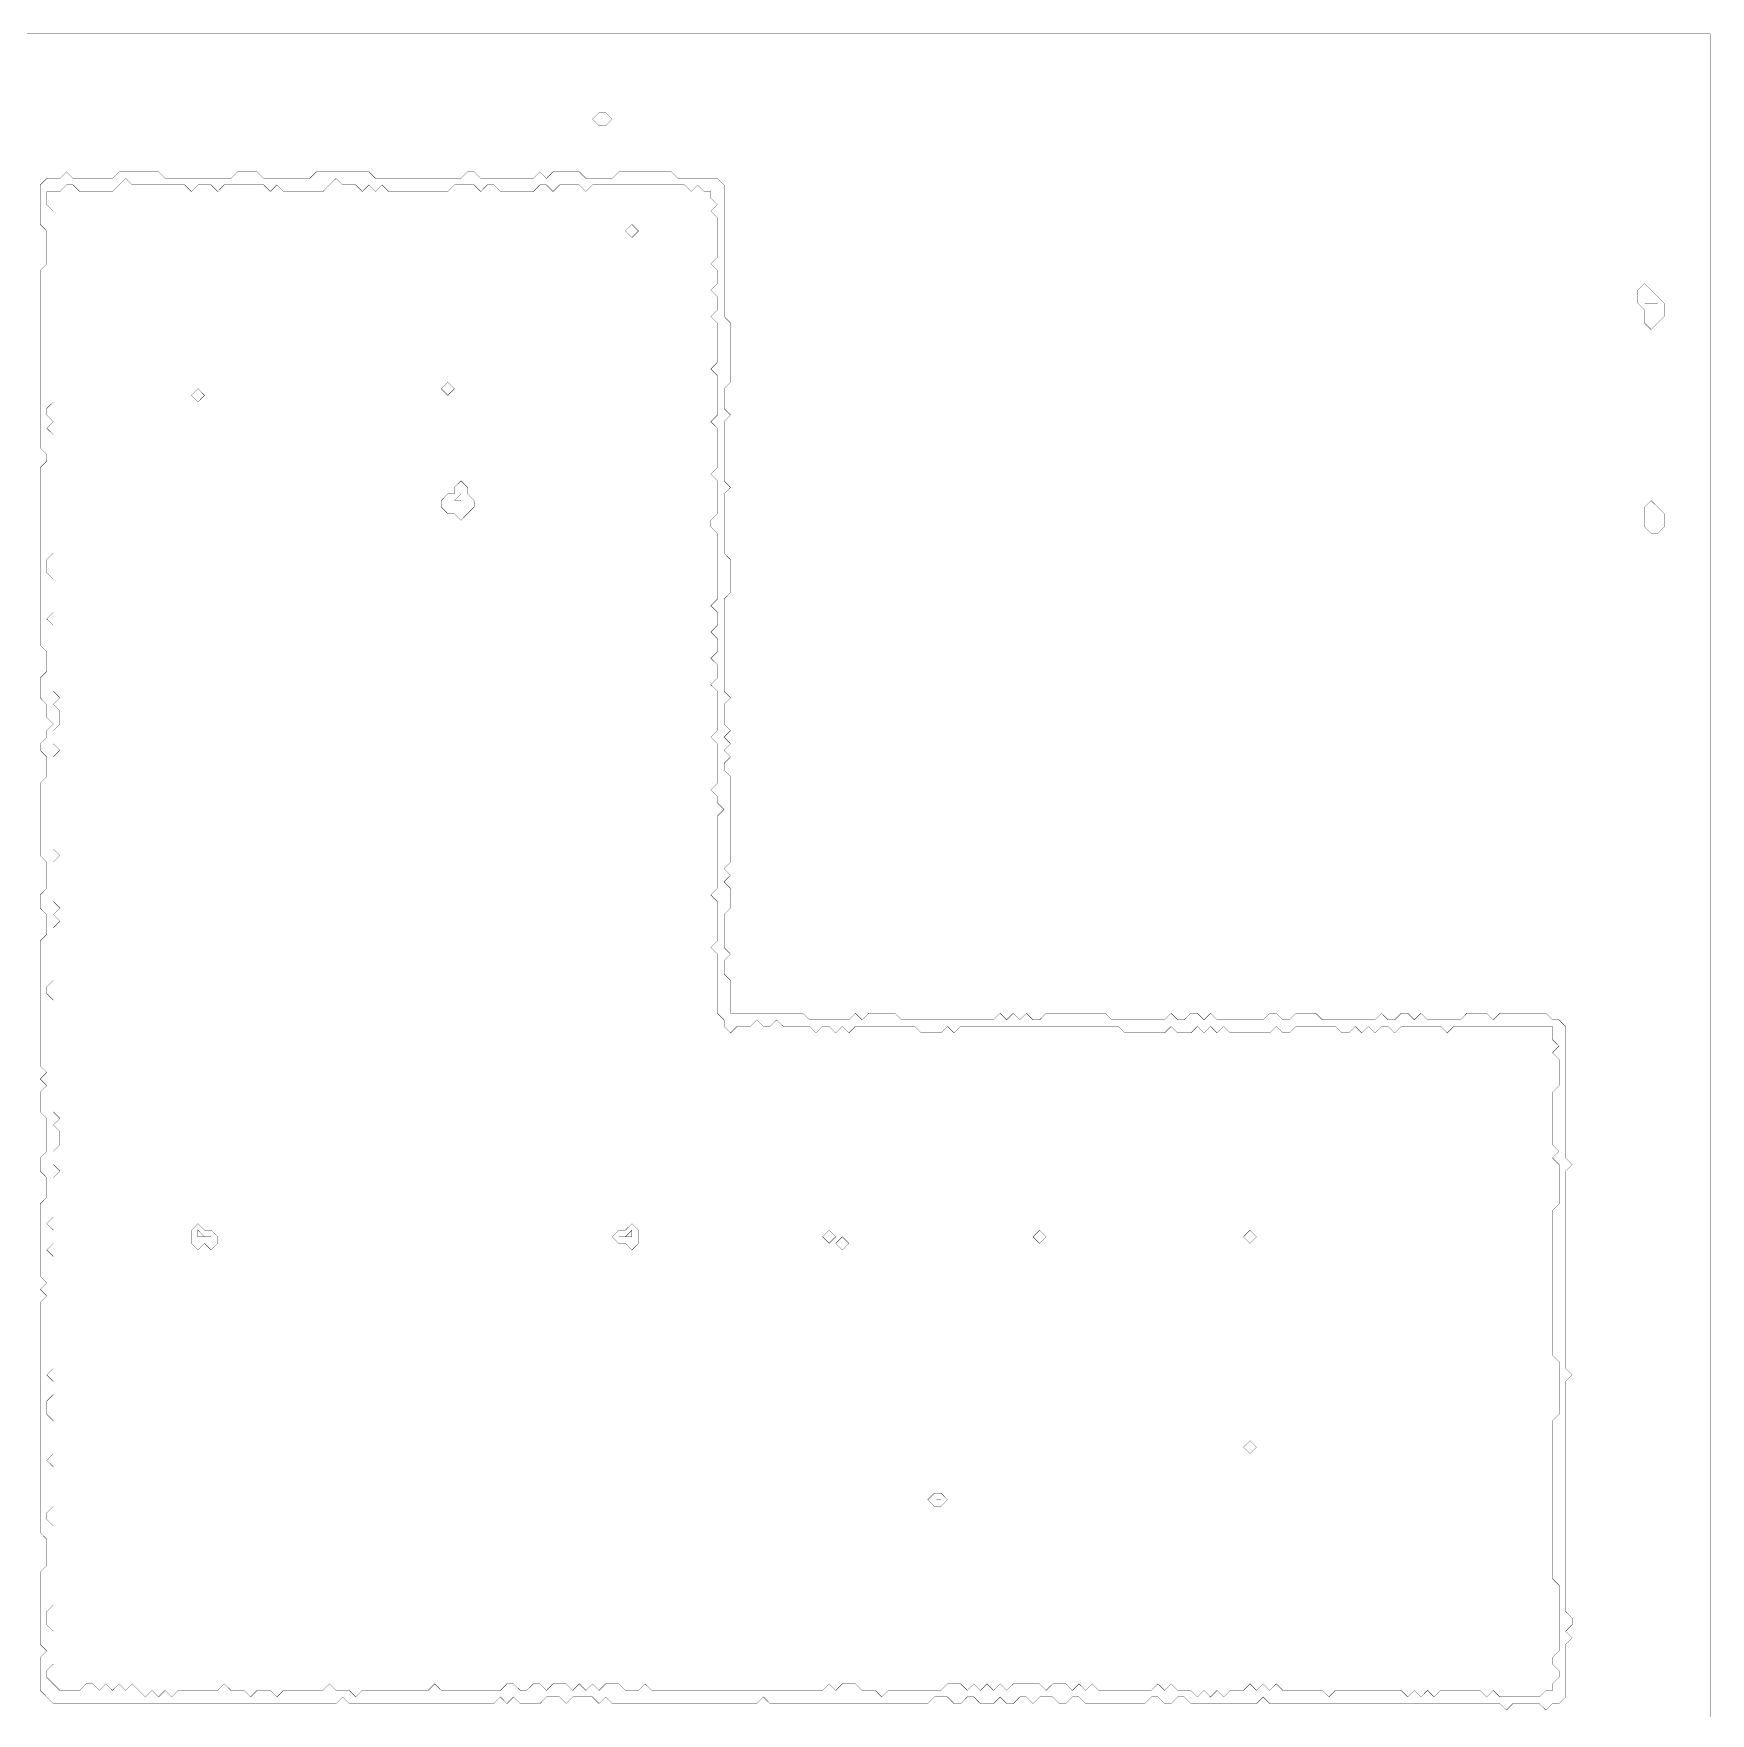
# Model space of a CAD drawing. Header units: metres. Extents: x 0 to 5298, y -5298 to 0.
# Drawn here: x 2654 to 5298, y -2649 to 0 of the extents above; entities that cross this region are included whole.
import ezdxf

# ---------------------------------------------------------------- set-up
doc = ezdxf.new("R2010")
doc.units = ezdxf.units.M
doc.layers.add('conductor', color=1, linetype='Continuous')
doc.layers.add('substrate', color=5, linetype='Continuous')

msp = doc.modelspace()

# ---------------------------------------------------------------- linework, layer by layer
at = {"layer": 'conductor', "const_width": 0.5}
for points in [[(2799.1, -228.1), (2788.8, -238.4), (2778.4, -248.8), (2768, -248.8), (2757.7, -248.8), (2747.3, -248.8), (2736.9, -248.8), (2726.6, -248.8), (2716.2, -238.4), (2705.8, -238.4), (2695.5, -248.8), (2685.1, -248.8), (2674.7, -248.8), (2674.7, -259.2), (2674.7, -269.5), (2685.1, -279.9), (2685.1, -290.3), (2685.1, -300.6), (2685.1, -311), (2685.1, -321.4), (2685.1, -331.8), (2685.1, -342.1), (2685.1, -352.5), (2685.1, -362.9), (2685.1, -373.2), (2685.1, -383.6), (2685.1, -394), (2685.1, -404.3), (2685.1, -414.7), (2685.1, -425.1), (2685.1, -435.4), (2685.1, -445.8), (2685.1, -456.2), (2685.1, -466.5), (2685.1, -476.9), (2685.1, -487.3), (2685.1, -497.6), (2685.1, -508), (2685.1, -518.4), (2685.1, -528.7), (2685.1, -539.1), (2685.1, -549.5), (2685.1, -559.8), (2685.1, -570.2), (2685.1, -580.6), (2674.7, -590.9), (2674.7, -601.3), (2685.1, -611.7), (2674.7, -622), (2685.1, -632.4), (2685.1, -642.8), (2685.1, -653.1), (2685.1, -663.5), (2685.1, -673.9), (2685.1, -684.2), (2685.1, -694.6), (2685.1, -705), (2685.1, -715.3), (2685.1, -725.7), (2685.1, -736.1), (2685.1, -746.4), (2685.1, -756.8), (2685.1, -767.2), (2685.1, -777.5), (2685.1, -787.9), (2685.1, -798.3), (2685.1, -808.6), (2685.1, -819), (2674.7, -829.4), (2674.7, -839.7), (2674.7, -850.1), (2685.1, -860.5), (2685.1, -870.8), (2685.1, -881.2), (2685.1, -891.6), (2685.1, -901.9), (2685.1, -912.3), (2674.7, -922.7), (2685.1, -933), (2685.1, -943.4), (2685.1, -953.8), (2685.1, -964.1), (2685.1, -974.5), (2685.1, -984.9), (2685.1, -995.2), (2685.1, -1005.6), (2685.1, -1016), (2685.1, -1026.4), (2685.1, -1036.7), (2695.5, -1047.1), (2685.1, -1057.5), (2695.5, -1067.8), (2695.5, -1078.2), (2695.5, -1088.6), (2685.1, -1098.9), (2685.1, -1109.3), (2685.1, -1119.7), (2695.5, -1130), (2685.1, -1140.4), (2685.1, -1150.8), (2685.1, -1161.1), (2685.1, -1171.5), (2685.1, -1181.9), (2685.1, -1192.2), (2685.1, -1202.6), (2685.1, -1213), (2685.1, -1223.3), (2685.1, -1233.7), (2685.1, -1244.1), (2685.1, -1254.4), (2685.1, -1264.8), (2685.1, -1275.2), (2685.1, -1285.5), (2695.5, -1295.9), (2685.1, -1306.3), (2685.1, -1316.6), (2685.1, -1327), (2685.1, -1337.4), (2685.1, -1347.7), (2685.1, -1358.1), (2685.1, -1368.5), (2695.5, -1378.8), (2685.1, -1389.2), (2695.5, -1399.6), (2685.1, -1409.9), (2685.1, -1420.3), (2685.1, -1430.7), (2685.1, -1441), (2685.1, -1451.4), (2685.1, -1461.8), (2685.1, -1472.1), (2685.1, -1482.5), (2685.1, -1492.9), (2674.7, -1503.2), (2674.7, -1513.6), (2685.1, -1524), (2685.1, -1534.3), (2685.1, -1544.7), (2685.1, -1555.1), (2685.1, -1565.4), (2685.1, -1575.8), (2685.1, -1586.2), (2685.1, -1596.5), (2685.1, -1606.9), (2685.1, -1617.3), (2685.1, -1627.6), (2685.1, -1638), (2685.1, -1648.4), (2685.1, -1658.8), (2685.1, -1669.1), (2685.1, -1679.5), (2685.1, -1689.9), (2685.1, -1700.2), (2695.5, -1710.6), (2685.1, -1721), (2695.5, -1731.3), (2695.5, -1741.7), (2695.5, -1752.1), (2685.1, -1762.4), (2685.1, -1772.8), (2685.1, -1783.2), (2695.5, -1793.5), (2685.1, -1803.9), (2685.1, -1814.3), (2685.1, -1824.6), (2685.1, -1835), (2685.1, -1845.4), (2685.1, -1855.7), (2685.1, -1866.1), (2674.7, -1876.5), (2685.1, -1886.8), (2685.1, -1897.2), (2685.1, -1907.6), (2674.7, -1917.9), (2685.1, -1928.3), (2685.1, -1938.7), (2685.1, -1949), (2685.1, -1959.4), (2685.1, -1969.8), (2685.1, -1980.1), (2685.1, -1990.5), (2685.1, -2000.9), (2685.1, -2011.2), (2685.1, -2021.6), (2685.1, -2032), (2685.1, -2042.3), (2685.1, -2052.7), (2685.1, -2063.1), (2685.1, -2073.4), (2685.1, -2083.8), (2685.1, -2094.2), (2685.1, -2104.5), (2674.7, -2114.9), (2685.1, -2125.3), (2685.1, -2135.6), (2685.1, -2146), (2674.7, -2156.4), (2674.7, -2166.7), (2674.7, -2177.1), (2685.1, -2187.5), (2685.1, -2197.8), (2685.1, -2208.2), (2685.1, -2218.6), (2685.1, -2228.9), (2685.1, -2239.3), (2674.7, -2249.7), (2685.1, -2260), (2685.1, -2270.4), (2685.1, -2280.8), (2685.1, -2291.1), (2685.1, -2301.5), (2685.1, -2311.9), (2685.1, -2322.2), (2674.7, -2332.6), (2674.7, -2343), (2685.1, -2353.4), (2685.1, -2363.7), (2685.1, -2374.1), (2685.1, -2384.5), (2685.1, -2394.8), (2685.1, -2405.2), (2685.1, -2415.6), (2685.1, -2425.9), (2685.1, -2436.3), (2685.1, -2446.7), (2685.1, -2457), (2685.1, -2467.4), (2685.1, -2477.8), (2674.7, -2488.1), (2674.7, -2498.5), (2674.7, -2508.9), (2685.1, -2519.2), (2685.1, -2529.6), (2685.1, -2540), (2685.1, -2550.3), (2685.1, -2560.7), (2685.1, -2571.1), (2674.7, -2581.4), (2674.7, -2591.8), (2685.1, -2602.2), (2695.5, -2612.5), (2705.8, -2612.5), (2716.2, -2612.5), (2726.6, -2612.5), (2736.9, -2602.2), (2747.3, -2602.2), (2757.7, -2612.5), (2768, -2602.2), (2778.4, -2612.5), (2788.8, -2602.2), (2799.1, -2612.5), (2809.5, -2602.2), (2819.9, -2612.5), (2830.2, -2622.9), (2840.6, -2612.5), (2851, -2622.9), (2861.3, -2612.5), (2871.7, -2622.9), (2882.1, -2612.5), (2892.4, -2612.5), (2902.8, -2612.5), (2913.2, -2612.5), (2923.5, -2612.5), (2933.9, -2612.5), (2944.3, -2612.5), (2954.6, -2602.2), (2965, -2612.5), (2975.4, -2612.5), (2985.8, -2612.5), (2996.1, -2622.9), (3006.5, -2612.5), (3016.9, -2612.5), (3027.2, -2612.5), (3037.6, -2622.9), (3048, -2612.5), (3058.3, -2612.5), (3068.7, -2612.5), (3079.1, -2612.5), (3089.4, -2612.5), (3099.8, -2612.5), (3110.2, -2612.5), (3120.5, -2602.2), (3130.9, -2612.5), (3141.3, -2612.5), (3151.6, -2612.5), (3162, -2622.9), (3172.4, -2612.5), (3182.7, -2612.5), (3193.1, -2612.5), (3203.5, -2612.5), (3213.8, -2612.5), (3224.2, -2612.5), (3234.6, -2612.5), (3244.9, -2612.5), (3255.3, -2612.5), (3265.7, -2612.5), (3276, -2612.5), (3286.4, -2602.2), (3296.8, -2612.5), (3307.1, -2612.5), (3317.5, -2612.5), (3327.9, -2612.5), (3338.2, -2612.5), (3348.6, -2612.5), (3359, -2612.5), (3369.3, -2612.5), (3379.7, -2612.5), (3390.1, -2612.5), (3400.4, -2602.2), (3410.8, -2602.2), (3421.2, -2612.5), (3431.5, -2612.5), (3441.9, -2602.2), (3452.3, -2602.2), (3462.6, -2612.5), (3473, -2602.2), (3483.4, -2602.2), (3493.7, -2602.2), (3504.1, -2612.5), (3514.5, -2602.2), (3524.8, -2612.5), (3535.2, -2602.2), (3545.6, -2612.5), (3555.9, -2602.2), (3566.3, -2602.2), (3576.7, -2602.2), (3587, -2612.5), (3597.4, -2612.5), (3607.8, -2612.5), (3618.1, -2602.2), (3628.5, -2612.5), (3638.9, -2612.5), (3649.2, -2612.5), (3659.6, -2612.5), (3670, -2612.5), (3680.4, -2612.5), (3690.7, -2612.5), (3701.1, -2612.5), (3711.5, -2612.5), (3721.8, -2612.5), (3732.2, -2612.5), (3742.6, -2612.5), (3752.9, -2612.5), (3763.3, -2612.5), (3773.7, -2612.5), (3784, -2612.5), (3794.4, -2612.5), (3804.8, -2612.5), (3815.1, -2612.5), (3825.5, -2612.5), (3835.9, -2612.5), (3846.2, -2612.5), (3856.6, -2612.5), (3867, -2612.5), (3877.3, -2612.5), (3887.7, -2612.5), (3898.1, -2612.5), (3908.4, -2602.2), (3918.8, -2612.5), (3929.2, -2602.2), (3939.5, -2602.2), (3949.9, -2602.2), (3960.3, -2612.5), (3970.6, -2612.5), (3981, -2612.5), (3991.4, -2622.9), (4001.7, -2612.5), (4012.1, -2612.5), (4022.5, -2612.5), (4032.8, -2612.5), (4043.2, -2612.5), (4053.6, -2612.5), (4063.9, -2612.5), (4074.3, -2612.5), (4084.7, -2612.5), (4095, -2602.2), (4105.4, -2602.2), (4115.8, -2602.2), (4126.1, -2612.5), (4136.5, -2602.2), (4146.9, -2612.5), (4157.2, -2602.2), (4167.6, -2612.5), (4178, -2602.2), (4188.3, -2612.5), (4198.7, -2602.2), (4209.1, -2602.2), (4219.4, -2602.2), (4229.8, -2602.2), (4240.2, -2602.2), (4250.5, -2612.5), (4260.9, -2602.2), (4271.3, -2602.2), (4281.6, -2602.2), (4292, -2612.5), (4302.4, -2602.2), (4312.8, -2612.5), (4323.1, -2602.2), (4333.5, -2612.5), (4343.9, -2612.5), (4354.2, -2612.5), (4364.6, -2612.5), (4375, -2612.5), (4385.3, -2612.5), (4395.7, -2612.5), (4406.1, -2612.5), (4416.4, -2612.5), (4426.8, -2602.2), (4437.2, -2612.5), (4447.5, -2602.2), (4457.9, -2612.5), (4468.3, -2612.5), (4478.6, -2612.5), (4489, -2622.9), (4499.4, -2612.5), (4509.7, -2622.9), (4520.1, -2612.5), (4530.5, -2622.9), (4540.8, -2612.5), (4551.2, -2612.5), (4561.6, -2612.5), (4571.9, -2602.2), (4582.3, -2612.5), (4592.7, -2602.2), (4603, -2612.5), (4613.4, -2602.2), (4623.8, -2612.5), (4634.1, -2612.5), (4644.5, -2612.5), (4654.9, -2612.5), (4665.2, -2612.5), (4675.6, -2612.5), (4686, -2612.5), (4696.3, -2622.9), (4706.7, -2612.5), (4717.1, -2612.5), (4727.4, -2612.5), (4737.8, -2612.5), (4748.2, -2612.5), (4758.5, -2612.5), (4768.9, -2612.5), (4779.3, -2612.5), (4789.6, -2612.5), (4800, -2612.5), (4810.4, -2612.5), (4820.7, -2622.9), (4831.1, -2612.5), (4841.5, -2622.9), (4851.8, -2612.5), (4862.2, -2622.9), (4872.6, -2612.5), (4882.9, -2612.5), (4893.3, -2612.5), (4903.7, -2612.5), (4914, -2612.5), (4924.4, -2612.5), (4934.8, -2612.5), (4945.1, -2622.9), (4955.5, -2612.5), (4965.9, -2622.9), (4976.2, -2622.9), (4986.6, -2622.9), (4997, -2622.9), (5007.4, -2622.9), (5017.7, -2622.9), (5028.1, -2622.9), (5038.5, -2612.5), (5048.8, -2612.5), (5048.8, -2602.2), (5059.2, -2591.8), (5059.2, -2581.4), (5048.8, -2571.1), (5048.8, -2560.7), (5059.2, -2550.3), (5059.2, -2540), (5059.2, -2529.6), (5059.2, -2519.2), (5059.2, -2508.9), (5059.2, -2498.5), (5059.2, -2488.1), (5059.2, -2477.8), (5059.2, -2467.4), (5059.2, -2457), (5059.2, -2446.7), (5048.8, -2436.3), (5048.8, -2425.9), (5048.8, -2415.6), (5048.8, -2405.2), (5048.8, -2394.8), (5048.8, -2384.5), (5048.8, -2374.1), (5048.8, -2363.7), (5048.8, -2353.4), (5048.8, -2343), (5048.8, -2332.6), (5048.8, -2322.2), (5048.8, -2311.9), (5048.8, -2301.5), (5048.8, -2291.1), (5048.8, -2280.8), (5048.8, -2270.4), (5048.8, -2260), (5048.8, -2249.7), (5048.8, -2239.3), (5048.8, -2228.9), (5048.8, -2218.6), (5048.8, -2208.2), (5048.8, -2197.8), (5048.8, -2187.5), (5059.2, -2177.1), (5059.2, -2166.7), (5059.2, -2156.4), (5059.2, -2146), (5059.2, -2135.6), (5059.2, -2125.3), (5059.2, -2114.9), (5059.2, -2104.5), (5059.2, -2094.2), (5048.8, -2083.8), (5048.8, -2073.4), (5048.8, -2063.1), (5048.8, -2052.7), (5048.8, -2042.3), (5048.8, -2032), (5048.8, -2021.6), (5048.8, -2011.2), (5048.8, -2000.9), (5048.8, -1990.5), (5048.8, -1980.1), (5048.8, -1969.8), (5048.8, -1959.4), (5048.8, -1949), (5048.8, -1938.7), (5048.8, -1928.3), (5048.8, -1917.9), (5048.8, -1907.6), (5048.8, -1897.2), (5048.8, -1886.8), (5048.8, -1876.5), (5048.8, -1866.1), (5048.8, -1855.7), (5059.2, -1845.4), (5059.2, -1835), (5059.2, -1824.6), (5059.2, -1814.3), (5059.2, -1803.9), (5059.2, -1793.5), (5059.2, -1783.2), (5048.8, -1772.8), (5059.2, -1762.4), (5048.8, -1752.1), (5048.8, -1741.7), (5048.8, -1731.3), (5048.8, -1721), (5048.8, -1710.6), (5048.8, -1700.2), (5048.8, -1689.9), (5048.8, -1679.5), (5048.8, -1669.1), (5059.2, -1658.8), (5059.2, -1648.4), (5059.2, -1638), (5059.2, -1627.6), (5059.2, -1617.3), (5048.8, -1606.9), (5059.2, -1596.5), (5048.8, -1586.2), (5048.8, -1575.8), (5048.8, -1565.4), (5038.5, -1565.4), (5028.1, -1565.4), (5017.7, -1565.4), (5007.4, -1565.4), (4997, -1565.4), (4986.6, -1565.4), (4976.2, -1565.4), (4965.9, -1565.4), (4955.5, -1565.4), (4945.1, -1565.4), (4934.8, -1565.4), (4924.4, -1565.4), (4914, -1565.4), (4903.7, -1565.4), (4893.3, -1565.4), (4882.9, -1575.8), (4872.6, -1565.4), (4862.2, -1565.4), (4851.8, -1565.4), (4841.5, -1565.4), (4831.1, -1565.4), (4820.7, -1565.4), (4810.4, -1565.4), (4800, -1575.8), (4789.6, -1565.4), (4779.3, -1565.4), (4768.9, -1575.8), (4758.5, -1565.4), (4748.2, -1575.8), (4737.8, -1565.4), (4727.4, -1575.8), (4717.1, -1575.8), (4706.7, -1565.4), (4696.3, -1565.4), (4686, -1565.4), (4675.6, -1565.4), (4665.2, -1565.4), (4654.9, -1565.4), (4644.5, -1565.4), (4634.1, -1575.8), (4623.8, -1575.8), (4613.4, -1565.4), (4603, -1575.8), (4592.7, -1575.8), (4582.3, -1575.8), (4571.9, -1575.8), (4561.6, -1575.8), (4551.2, -1575.8), (4540.8, -1575.8), (4530.5, -1565.4), (4520.1, -1575.8), (4509.7, -1565.4), (4499.4, -1575.8), (4489, -1565.4), (4478.6, -1575.8), (4468.3, -1575.8), (4457.9, -1575.8), (4447.5, -1565.4), (4437.2, -1575.8), (4426.8, -1575.8), (4416.4, -1575.8), (4406.1, -1575.8), (4395.7, -1575.8), (4385.3, -1575.8), (4375, -1575.8), (4364.6, -1565.4), (4354.2, -1565.4), (4343.9, -1565.4), (4333.5, -1565.4), (4323.1, -1565.4), (4312.8, -1565.4), (4302.4, -1565.4), (4292, -1565.4), (4281.6, -1565.4), (4271.3, -1565.4), (4260.9, -1565.4), (4250.5, -1565.4), (4240.2, -1565.4), (4229.8, -1565.4), (4219.4, -1565.4), (4209.1, -1565.4), (4198.7, -1565.4), (4188.3, -1565.4), (4178, -1565.4), (4167.6, -1565.4), (4157.2, -1565.4), (4146.9, -1565.4), (4136.5, -1565.4), (4126.1, -1565.4), (4115.8, -1565.4), (4105.4, -1575.8), (4095, -1565.4), (4084.7, -1575.8), (4074.3, -1575.8), (4063.9, -1575.8), (4053.6, -1575.8), (4043.2, -1565.4), (4032.8, -1565.4), (4022.5, -1565.4), (4012.1, -1565.4), (4001.7, -1565.4), (3991.4, -1565.4), (3981, -1565.4), (3970.6, -1565.4), (3960.3, -1565.4), (3949.9, -1565.4), (3939.5, -1575.8), (3929.2, -1565.4), (3918.8, -1575.8), (3908.4, -1565.4), (3898.1, -1565.4), (3887.7, -1575.8), (3877.3, -1565.4), (3867, -1565.4), (3856.6, -1565.4), (3846.2, -1565.4), (3835.9, -1565.4), (3825.5, -1555.1), (3815.1, -1565.4), (3804.8, -1565.4), (3794.4, -1555.1), (3784, -1565.4), (3773.7, -1565.4), (3763.3, -1565.4), (3752.9, -1575.8), (3742.6, -1565.4), (3742.6, -1555.1), (3732.2, -1544.7), (3732.2, -1534.3), (3732.2, -1524), (3732.2, -1513.6), (3732.2, -1503.2), (3732.2, -1492.9), (3732.2, -1482.5), (3732.2, -1472.1), (3732.2, -1461.8), (3732.2, -1451.4), (3721.8, -1441), (3732.2, -1430.7), (3732.2, -1420.3), (3732.2, -1409.9), (3732.2, -1399.6), (3732.2, -1389.2), (3732.2, -1378.8), (3732.2, -1368.5), (3721.8, -1358.1), (3732.2, -1347.7), (3732.2, -1337.4), (3732.2, -1327), (3732.2, -1316.6), (3732.2, -1306.3), (3732.2, -1295.9), (3732.2, -1285.5), (3732.2, -1275.2), (3732.2, -1264.8), (3732.2, -1254.4), (3732.2, -1244.1), (3732.2, -1233.7), (3742.6, -1223.3), (3732.2, -1213), (3732.2, -1202.6), (3721.8, -1192.2), (3732.2, -1181.9), (3732.2, -1171.5), (3732.2, -1161.1), (3732.2, -1150.8), (3732.2, -1140.4), (3732.2, -1130), (3732.2, -1119.7), (3721.8, -1109.3), (3732.2, -1098.9), (3732.2, -1088.6), (3732.2, -1078.2), (3732.2, -1067.8), (3732.2, -1057.5), (3732.2, -1047.1), (3732.2, -1036.7), (3721.8, -1026.4), (3732.2, -1016), (3732.2, -1005.6), (3732.2, -995.2), (3721.8, -984.9), (3732.2, -974.5), (3732.2, -964.1), (3732.2, -953.8), (3721.8, -943.4), (3732.2, -933), (3732.2, -922.7), (3732.2, -912.3), (3721.8, -901.9), (3732.2, -891.6), (3732.2, -881.2), (3732.2, -870.8), (3732.2, -860.5), (3732.2, -850.1), (3732.2, -839.7), (3732.2, -829.4), (3732.2, -819), (3732.2, -808.6), (3732.2, -798.3), (3732.2, -787.9), (3721.8, -777.5), (3721.8, -767.2), (3732.2, -756.8), (3732.2, -746.4), (3732.2, -736.1), (3732.2, -725.7), (3732.2, -715.3), (3732.2, -705), (3721.8, -694.6), (3732.2, -684.2), (3732.2, -673.9), (3732.2, -663.5), (3732.2, -653.1), (3732.2, -642.8), (3732.2, -632.4), (3732.2, -622), (3721.8, -611.7), (3732.2, -601.3), (3732.2, -590.9), (3732.2, -580.6), (3732.2, -570.2), (3732.2, -559.8), (3732.2, -549.5), (3732.2, -539.1), (3721.8, -528.7), (3732.2, -518.4), (3732.2, -508), (3732.2, -497.6), (3732.2, -487.3), (3732.2, -476.9), (3732.2, -466.5), (3732.2, -456.2), (3721.8, -445.8), (3732.2, -435.4), (3732.2, -425.1), (3732.2, -414.7), (3721.8, -404.3), (3732.2, -394), (3732.2, -383.6), (3732.2, -373.2), (3721.8, -362.9), (3732.2, -352.5), (3732.2, -342.1), (3732.2, -331.8), (3732.2, -321.4), (3732.2, -311), (3732.2, -300.6), (3732.2, -290.3), (3721.8, -279.9), (3732.2, -269.5), (3721.8, -259.2), (3721.8, -248.8), (3711.5, -248.8), (3701.1, -238.4), (3690.7, -248.8), (3680.4, -238.4), (3670, -238.4), (3659.6, -238.4), (3649.2, -238.4), (3638.9, -238.4), (3628.5, -238.4), (3618.1, -238.4), (3607.8, -238.4), (3597.4, -238.4), (3587, -238.4), (3576.7, -238.4), (3566.3, -238.4), (3555.9, -238.4), (3545.6, -238.4), (3535.2, -238.4), (3524.8, -248.8), (3514.5, -238.4), (3504.1, -238.4), (3493.7, -238.4), (3483.4, -238.4), (3473, -248.8), (3462.6, -238.4), (3452.3, -238.4), (3441.9, -248.8), (3431.5, -248.8), (3421.2, -248.8), (3410.8, -248.8), (3400.4, -248.8), (3390.1, -248.8), (3379.7, -238.4), (3369.3, -238.4), (3359, -248.8), (3348.6, -238.4), (3338.2, -238.4), (3327.9, -238.4), (3317.5, -238.4), (3307.1, -248.8), (3296.8, -248.8), (3286.4, -248.8), (3276, -248.8), (3265.7, -248.8), (3255.3, -248.8), (3244.9, -248.8), (3234.6, -248.8), (3224.2, -248.8), (3213.8, -248.8), (3203.5, -238.4), (3193.1, -248.8), (3182.7, -238.4), (3172.4, -248.8), (3162, -238.4), (3151.6, -238.4), (3141.3, -238.4), (3130.9, -228.1), (3120.5, -238.4), (3110.2, -248.8), (3099.8, -248.8), (3089.4, -248.8), (3079.1, -248.8), (3068.7, -248.8), (3058.3, -248.8), (3048, -248.8), (3037.6, -238.4), (3027.2, -248.8), (3016.9, -238.4), (3006.5, -238.4), (2996.1, -238.4), (2985.8, -238.4), (2975.4, -238.4), (2965, -238.4), (2954.6, -238.4), (2944.3, -248.8), (2933.9, -238.4), (2923.5, -238.4), (2913.2, -238.4), (2902.8, -248.8), (2892.4, -238.4), (2882.1, -238.4), (2871.7, -238.4), (2861.3, -238.4), (2851, -238.4), (2840.6, -238.4), (2830.2, -238.4), (2819.9, -238.4), (2809.5, -238.4)], [(3587, -311), (3597.4, -300.6), (3607.8, -311), (3597.4, -321.4)], [(5194, -425.1), (5204.3, -425.1), (5214.7, -425.1), (5204.3, -425.1)], [(5204.3, -445.8)], [(3296.8, -559.8), (3307.1, -549.5), (3317.5, -559.8), (3307.1, -570.2)], [(2902.8, -570.2), (2913.2, -559.8), (2923.5, -570.2), (2913.2, -580.6)], [(3317.5, -715.3), (3327.9, -705), (3338.2, -715.3), (3338.2, -725.7), (3348.6, -736.1), (3348.6, -746.4), (3338.2, -756.8), (3327.9, -767.2), (3317.5, -756.8), (3307.1, -756.8), (3296.8, -746.4), (3296.8, -736.1), (3307.1, -725.7), (3317.5, -725.7)], [(2902.8, -1886.8), (2913.2, -1876.5), (2923.5, -1886.8), (2933.9, -1886.8), (2944.3, -1897.2), (2944.3, -1907.6), (2933.9, -1917.9), (2923.5, -1907.6), (2913.2, -1917.9), (2902.8, -1907.6), (2902.8, -1897.2)], [(3587, -1886.8), (3597.4, -1876.5), (3607.8, -1886.8), (3607.8, -1897.2), (3607.8, -1907.6), (3597.4, -1917.9), (3587, -1907.6), (3576.7, -1907.6), (3566.3, -1897.2), (3576.7, -1886.8)], [(3898.1, -1897.2), (3908.4, -1886.8), (3918.8, -1897.2), (3908.4, -1907.6)], [(3918.8, -1907.6), (3929.2, -1897.2), (3939.5, -1907.6), (3929.2, -1917.9)], [(4229.8, -1897.2), (4240.2, -1886.8), (4250.5, -1897.2), (4240.2, -1907.6)], [(4561.6, -1897.2), (4571.9, -1886.8), (4582.3, -1897.2), (4571.9, -1907.6)], [(4561.6, -2228.9), (4571.9, -2218.6), (4582.3, -2228.9), (4571.9, -2239.3)], [(4063.9, -2311.9), (4074.3, -2301.5), (4084.7, -2301.5), (4095, -2311.9), (4084.7, -2322.2), (4074.3, -2322.2)]]:
    msp.add_lwpolyline(points, close=True, dxfattribs=at)
at = {"layer": 'substrate', "const_width": 0.5}
msp.add_lwpolyline([(5297.6, -2654), (5297.6, -2643.6), (5297.6, -2633.3), (5297.6, -2622.9), (5297.6, -2612.5), (5297.6, -2602.2), (5297.6, -2591.8), (5297.6, -2581.4), (5297.6, -2571.1), (5297.6, -2560.7), (5297.6, -2550.3), (5297.6, -2540), (5297.6, -2529.6), (5297.6, -2519.2), (5297.6, -2508.9), (5297.6, -2498.5), (5297.6, -2488.1), (5297.6, -2477.8), (5297.6, -2467.4), (5297.6, -2457), (5297.6, -2446.7), (5297.6, -2436.3), (5297.6, -2425.9), (5297.6, -2415.6), (5297.6, -2405.2), (5297.6, -2394.8), (5297.6, -2384.5), (5297.6, -2374.1), (5297.6, -2363.7), (5297.6, -2353.4), (5297.6, -2343), (5297.6, -2332.6), (5297.6, -2322.2), (5297.6, -2311.9), (5297.6, -2301.5), (5297.6, -2291.1), (5297.6, -2280.8), (5297.6, -2270.4), (5297.6, -2260), (5297.6, -2249.7), (5297.6, -2239.3), (5297.6, -2228.9), (5297.6, -2218.6), (5297.6, -2208.2), (5297.6, -2197.8), (5297.6, -2187.5), (5297.6, -2177.1), (5297.6, -2166.7), (5297.6, -2156.4), (5297.6, -2146), (5297.6, -2135.6), (5297.6, -2125.3), (5297.6, -2114.9), (5297.6, -2104.5), (5297.6, -2094.2), (5297.6, -2083.8), (5297.6, -2073.4), (5297.6, -2063.1), (5297.6, -2052.7), (5297.6, -2042.3), (5297.6, -2032), (5297.6, -2021.6), (5297.6, -2011.2), (5297.6, -2000.9), (5297.6, -1990.5), (5297.6, -1980.1), (5297.6, -1969.8), (5297.6, -1959.4), (5297.6, -1949), (5297.6, -1938.7), (5297.6, -1928.3), (5297.6, -1917.9), (5297.6, -1907.6), (5297.6, -1897.2), (5297.6, -1886.8), (5297.6, -1876.5), (5297.6, -1866.1), (5297.6, -1855.7), (5297.6, -1845.4), (5297.6, -1835), (5297.6, -1824.6), (5297.6, -1814.3), (5297.6, -1803.9), (5297.6, -1793.5), (5297.6, -1783.2), (5297.6, -1772.8), (5297.6, -1762.4), (5297.6, -1752.1), (5297.6, -1741.7), (5297.6, -1731.3), (5297.6, -1721), (5297.6, -1710.6), (5297.6, -1700.2), (5297.6, -1689.9), (5297.6, -1679.5), (5297.6, -1669.1), (5297.6, -1658.8), (5297.6, -1648.4), (5297.6, -1638), (5297.6, -1627.6), (5297.6, -1617.3), (5297.6, -1606.9), (5297.6, -1596.5), (5297.6, -1586.2), (5297.6, -1575.8), (5297.6, -1565.4), (5297.6, -1555.1), (5297.6, -1544.7), (5297.6, -1534.3), (5297.6, -1524), (5297.6, -1513.6), (5297.6, -1503.2), (5297.6, -1492.9), (5297.6, -1482.5), (5297.6, -1472.1), (5297.6, -1461.8), (5297.6, -1451.4), (5297.6, -1441), (5297.6, -1430.7), (5297.6, -1420.3), (5297.6, -1409.9), (5297.6, -1399.6), (5297.6, -1389.2), (5297.6, -1378.8), (5297.6, -1368.5), (5297.6, -1358.1), (5297.6, -1347.7), (5297.6, -1337.4), (5297.6, -1327), (5297.6, -1316.6), (5297.6, -1306.3), (5297.6, -1295.9), (5297.6, -1285.5), (5297.6, -1275.2), (5297.6, -1264.8), (5297.6, -1254.4), (5297.6, -1244.1), (5297.6, -1233.7), (5297.6, -1223.3), (5297.6, -1213), (5297.6, -1202.6), (5297.6, -1192.2), (5297.6, -1181.9), (5297.6, -1171.5), (5297.6, -1161.1), (5297.6, -1150.8), (5297.6, -1140.4), (5297.6, -1130), (5297.6, -1119.7), (5297.6, -1109.3), (5297.6, -1098.9), (5297.6, -1088.6), (5297.6, -1078.2), (5297.6, -1067.8), (5297.6, -1057.5), (5297.6, -1047.1), (5297.6, -1036.7), (5297.6, -1026.4), (5297.6, -1016), (5297.6, -1005.6), (5297.6, -995.2), (5297.6, -984.9), (5297.6, -974.5), (5297.6, -964.1), (5297.6, -953.8), (5297.6, -943.4), (5297.6, -933), (5297.6, -922.7), (5297.6, -912.3), (5297.6, -901.9), (5297.6, -891.6), (5297.6, -881.2), (5297.6, -870.8), (5297.6, -860.5), (5297.6, -850.1), (5297.6, -839.7), (5297.6, -829.4), (5297.6, -819), (5297.6, -808.6), (5297.6, -798.3), (5297.6, -787.9), (5297.6, -777.5), (5297.6, -767.2), (5297.6, -756.8), (5297.6, -746.4), (5297.6, -736.1), (5297.6, -725.7), (5297.6, -715.3), (5297.6, -705), (5297.6, -694.6), (5297.6, -684.2), (5297.6, -673.9), (5297.6, -663.5), (5297.6, -653.1), (5297.6, -642.8), (5297.6, -632.4), (5297.6, -622), (5297.6, -611.7), (5297.6, -601.3), (5297.6, -590.9), (5297.6, -580.6), (5297.6, -570.2), (5297.6, -559.8), (5297.6, -549.5), (5297.6, -539.1), (5297.6, -528.7), (5297.6, -518.4), (5297.6, -508), (5297.6, -497.6), (5297.6, -487.3), (5297.6, -476.9), (5297.6, -466.5), (5297.6, -456.2), (5297.6, -445.8), (5297.6, -435.4), (5297.6, -425.1), (5297.6, -414.7), (5297.6, -404.3), (5297.6, -394), (5297.6, -383.6), (5297.6, -373.2), (5297.6, -362.9), (5297.6, -352.5), (5297.6, -342.1), (5297.6, -331.8), (5297.6, -321.4), (5297.6, -311), (5297.6, -300.6), (5297.6, -290.3), (5297.6, -279.9), (5297.6, -269.5), (5297.6, -259.2), (5297.6, -248.8), (5297.6, -238.4), (5297.6, -228.1), (5297.6, -217.7), (5297.6, -207.3), (5297.6, -197), (5297.6, -186.6), (5297.6, -176.2), (5297.6, -165.9), (5297.6, -155.5), (5297.6, -145.1), (5297.6, -134.8), (5297.6, -124.4), (5297.6, -114), (5297.6, -103.7), (5297.6, -93.3), (5297.6, -82.9), (5297.6, -72.6), (5297.6, -62.2), (5297.6, -51.8), (5297.6, -41.5), (5297.6, -31.1), (5297.6, -20.7), (5297.6, -10.4), (5297.6, 0), (5287.3, 0), (5276.9, 0), (5266.5, 0), (5256.2, 0), (5245.8, 0), (5235.4, 0), (5225.1, 0), (5214.7, 0), (5204.3, 0), (5194, 0), (5183.6, 0), (5173.2, 0), (5162.9, 0), (5152.5, 0), (5142.1, 0), (5131.8, 0), (5121.4, 0), (5111, 0), (5100.7, 0), (5090.3, 0), (5079.9, 0), (5069.6, 0), (5059.2, 0), (5048.8, 0), (5038.5, 0), (5028.1, 0), (5017.7, 0), (5007.4, 0), (4997, 0), (4986.6, 0), (4976.2, 0), (4965.9, 0), (4955.5, 0), (4945.1, 0), (4934.8, 0), (4924.4, 0), (4914, 0), (4903.7, 0), (4893.3, 0), (4882.9, 0), (4872.6, 0), (4862.2, 0), (4851.8, 0), (4841.5, 0), (4831.1, 0), (4820.7, 0), (4810.4, 0), (4800, 0), (4789.6, 0), (4779.3, 0), (4768.9, 0), (4758.5, 0), (4748.2, 0), (4737.8, 0), (4727.4, 0), (4717.1, 0), (4706.7, 0), (4696.3, 0), (4686, 0), (4675.6, 0), (4665.2, 0), (4654.9, 0), (4644.5, 0), (4634.1, 0), (4623.8, 0), (4613.4, 0), (4603, 0), (4592.7, 0), (4582.3, 0), (4571.9, 0), (4561.6, 0), (4551.2, 0), (4540.8, 0), (4530.5, 0), (4520.1, 0), (4509.7, 0), (4499.4, 0), (4489, 0), (4478.6, 0), (4468.3, 0), (4457.9, 0), (4447.5, 0), (4437.2, 0), (4426.8, 0), (4416.4, 0), (4406.1, 0), (4395.7, 0), (4385.3, 0), (4375, 0), (4364.6, 0), (4354.2, 0), (4343.9, 0), (4333.5, 0), (4323.1, 0), (4312.8, 0), (4302.4, 0), (4292, 0), (4281.6, 0), (4271.3, 0), (4260.9, 0), (4250.5, 0), (4240.2, 0), (4229.8, 0), (4219.4, 0), (4209.1, 0), (4198.7, 0), (4188.3, 0), (4178, 0), (4167.6, 0), (4157.2, 0), (4146.9, 0), (4136.5, 0), (4126.1, 0), (4115.8, 0), (4105.4, 0), (4095, 0), (4084.7, 0), (4074.3, 0), (4063.9, 0), (4053.6, 0), (4043.2, 0), (4032.8, 0), (4022.5, 0), (4012.1, 0), (4001.7, 0), (3991.4, 0), (3981, 0), (3970.6, 0), (3960.3, 0), (3949.9, 0), (3939.5, 0), (3929.2, 0), (3918.8, 0), (3908.4, 0), (3898.1, 0), (3887.7, 0), (3877.3, 0), (3867, 0), (3856.6, 0), (3846.2, 0), (3835.9, 0), (3825.5, 0), (3815.1, 0), (3804.8, 0), (3794.4, 0), (3784, 0), (3773.7, 0), (3763.3, 0), (3752.9, 0), (3742.6, 0), (3732.2, 0), (3721.8, 0), (3711.5, 0), (3701.1, 0), (3690.7, 0), (3680.4, 0), (3670, 0), (3659.6, 0), (3649.2, 0), (3638.9, 0), (3628.5, 0), (3618.1, 0), (3607.8, 0), (3597.4, 0), (3587, 0), (3576.7, 0), (3566.3, 0), (3555.9, 0), (3545.6, 0), (3535.2, 0), (3524.8, 0), (3514.5, 0), (3504.1, 0), (3493.7, 0), (3483.4, 0), (3473, 0), (3462.6, 0), (3452.3, 0), (3441.9, 0), (3431.5, 0), (3421.2, 0), (3410.8, 0), (3400.4, 0), (3390.1, 0), (3379.7, 0), (3369.3, 0), (3359, 0), (3348.6, 0), (3338.2, 0), (3327.9, 0), (3317.5, 0), (3307.1, 0), (3296.8, 0), (3286.4, 0), (3276, 0), (3265.7, 0), (3255.3, 0), (3244.9, 0), (3234.6, 0), (3224.2, 0), (3213.8, 0), (3203.5, 0), (3193.1, 0), (3182.7, 0), (3172.4, 0), (3162, 0), (3151.6, 0), (3141.3, 0), (3130.9, 0), (3120.5, 0), (3110.2, 0), (3099.8, 0), (3089.4, 0), (3079.1, 0), (3068.7, 0), (3058.3, 0), (3048, 0), (3037.6, 0), (3027.2, 0), (3016.9, 0), (3006.5, 0), (2996.1, 0), (2985.8, 0), (2975.4, 0), (2965, 0), (2954.6, 0), (2944.3, 0), (2933.9, 0), (2923.5, 0), (2913.2, 0), (2902.8, 0), (2892.4, 0), (2882.1, 0), (2871.7, 0), (2861.3, 0), (2851, 0), (2840.6, 0), (2830.2, 0), (2819.9, 0), (2809.5, 0), (2799.1, 0), (2788.8, 0), (2778.4, 0), (2768, 0), (2757.7, 0), (2747.3, 0), (2736.9, 0), (2726.6, 0), (2716.2, 0), (2705.8, 0), (2695.5, 0), (2685.1, 0), (2674.7, 0), (2664.4, 0), (2654, 0), (2643.6, 0)], dxfattribs=at)
for points in [[(3535.2, -134.8), (3545.6, -124.4), (3555.9, -124.4), (3566.3, -134.8), (3555.9, -145.1), (3545.6, -145.1)], [(2695.5, -228.1), (2705.8, -217.7), (2716.2, -228.1), (2726.6, -228.1), (2736.9, -228.1), (2747.3, -228.1), (2757.7, -228.1), (2768, -228.1), (2778.4, -228.1), (2788.8, -217.7), (2799.1, -217.7), (2809.5, -217.7), (2819.9, -217.7), (2830.2, -217.7), (2840.6, -217.7), (2851, -217.7), (2861.3, -228.1), (2871.7, -228.1), (2882.1, -228.1), (2892.4, -228.1), (2902.8, -228.1), (2913.2, -228.1), (2923.5, -228.1), (2933.9, -228.1), (2944.3, -228.1), (2954.6, -228.1), (2965, -228.1), (2975.4, -217.7), (2985.8, -217.7), (2996.1, -217.7), (3006.5, -217.7), (3016.9, -228.1), (3027.2, -228.1), (3037.6, -228.1), (3048, -228.1), (3058.3, -228.1), (3068.7, -228.1), (3079.1, -228.1), (3089.4, -228.1), (3099.8, -217.7), (3110.2, -217.7), (3120.5, -217.7), (3130.9, -217.7), (3141.3, -217.7), (3151.6, -217.7), (3162, -217.7), (3172.4, -217.7), (3182.7, -217.7), (3193.1, -228.1), (3203.5, -228.1), (3213.8, -228.1), (3224.2, -228.1), (3234.6, -228.1), (3244.9, -228.1), (3255.3, -228.1), (3265.7, -228.1), (3276, -228.1), (3286.4, -228.1), (3296.8, -228.1), (3307.1, -228.1), (3317.5, -228.1), (3327.9, -228.1), (3338.2, -217.7), (3348.6, -217.7), (3359, -228.1), (3369.3, -228.1), (3379.7, -228.1), (3390.1, -228.1), (3400.4, -228.1), (3410.8, -228.1), (3421.2, -228.1), (3431.5, -228.1), (3441.9, -228.1), (3452.3, -217.7), (3462.6, -228.1), (3473, -217.7), (3483.4, -217.7), (3493.7, -217.7), (3504.1, -217.7), (3514.5, -217.7), (3524.8, -228.1), (3535.2, -228.1), (3545.6, -228.1), (3555.9, -228.1), (3566.3, -228.1), (3576.7, -217.7), (3587, -217.7), (3597.4, -217.7), (3607.8, -217.7), (3618.1, -217.7), (3628.5, -217.7), (3638.9, -217.7), (3649.2, -217.7), (3659.6, -217.7), (3670, -228.1), (3680.4, -228.1), (3690.7, -228.1), (3701.1, -228.1), (3711.5, -228.1), (3721.8, -228.1), (3732.2, -228.1), (3742.6, -238.4), (3742.6, -248.8), (3742.6, -259.2), (3742.6, -269.5), (3742.6, -279.9), (3742.6, -290.3), (3742.6, -300.6), (3742.6, -311), (3742.6, -321.4), (3742.6, -331.8), (3742.6, -342.1), (3742.6, -352.5), (3742.6, -362.9), (3742.6, -373.2), (3742.6, -383.6), (3742.6, -394), (3742.6, -404.3), (3742.6, -414.7), (3742.6, -425.1), (3742.6, -435.4), (3742.6, -445.8), (3752.9, -456.2), (3752.9, -466.5), (3752.9, -476.9), (3752.9, -487.3), (3752.9, -497.6), (3752.9, -508), (3752.9, -518.4), (3752.9, -528.7), (3752.9, -539.1), (3752.9, -549.5), (3742.6, -559.8), (3742.6, -570.2), (3742.6, -580.6), (3742.6, -590.9), (3752.9, -601.3), (3742.6, -611.7), (3742.6, -622), (3742.6, -632.4), (3742.6, -642.8), (3742.6, -653.1), (3742.6, -663.5), (3742.6, -673.9), (3742.6, -684.2), (3742.6, -694.6), (3742.6, -705), (3752.9, -715.3), (3742.6, -725.7), (3742.6, -736.1), (3742.6, -746.4), (3742.6, -756.8), (3742.6, -767.2), (3742.6, -777.5), (3742.6, -787.9), (3742.6, -798.3), (3742.6, -808.6), (3742.6, -819), (3752.9, -829.4), (3752.9, -839.7), (3752.9, -850.1), (3752.9, -860.5), (3752.9, -870.8), (3752.9, -881.2), (3742.6, -891.6), (3742.6, -901.9), (3742.6, -912.3), (3742.6, -922.7), (3742.6, -933), (3742.6, -943.4), (3742.6, -953.8), (3742.6, -964.1), (3742.6, -974.5), (3742.6, -984.9), (3742.6, -995.2), (3742.6, -1005.6), (3742.6, -1016), (3742.6, -1026.4), (3742.6, -1036.7), (3752.9, -1047.1), (3742.6, -1057.5), (3742.6, -1067.8), (3742.6, -1078.2), (3742.6, -1088.6), (3752.9, -1098.9), (3742.6, -1109.3), (3752.9, -1119.7), (3742.6, -1130), (3752.9, -1140.4), (3742.6, -1150.8), (3742.6, -1161.1), (3752.9, -1171.5), (3752.9, -1181.9), (3752.9, -1192.2), (3752.9, -1202.6), (3752.9, -1213), (3752.9, -1223.3), (3752.9, -1233.7), (3752.9, -1244.1), (3752.9, -1254.4), (3752.9, -1264.8), (3752.9, -1275.2), (3752.9, -1285.5), (3752.9, -1295.9), (3752.9, -1306.3), (3742.6, -1316.6), (3752.9, -1327), (3742.6, -1337.4), (3752.9, -1347.7), (3752.9, -1358.1), (3752.9, -1368.5), (3752.9, -1378.8), (3742.6, -1389.2), (3742.6, -1399.6), (3742.6, -1409.9), (3742.6, -1420.3), (3742.6, -1430.7), (3742.6, -1441), (3752.9, -1451.4), (3742.6, -1461.8), (3742.6, -1472.1), (3742.6, -1482.5), (3752.9, -1492.9), (3752.9, -1503.2), (3752.9, -1513.6), (3752.9, -1524), (3752.9, -1534.3), (3752.9, -1544.7), (3763.3, -1544.7), (3773.7, -1544.7), (3784, -1544.7), (3794.4, -1544.7), (3804.8, -1544.7), (3815.1, -1544.7), (3825.5, -1544.7), (3835.9, -1544.7), (3846.2, -1544.7), (3856.6, -1544.7), (3867, -1544.7), (3877.3, -1555.1), (3887.7, -1555.1), (3898.1, -1555.1), (3908.4, -1555.1), (3918.8, -1555.1), (3929.2, -1555.1), (3939.5, -1555.1), (3949.9, -1544.7), (3960.3, -1555.1), (3970.6, -1544.7), (3981, -1544.7), (3991.4, -1544.7), (4001.7, -1544.7), (4012.1, -1544.7), (4022.5, -1555.1), (4032.8, -1555.1), (4043.2, -1555.1), (4053.6, -1555.1), (4063.9, -1555.1), (4074.3, -1555.1), (4084.7, -1555.1), (4095, -1555.1), (4105.4, -1555.1), (4115.8, -1555.1), (4126.1, -1555.1), (4136.5, -1555.1), (4146.9, -1555.1), (4157.2, -1555.1), (4167.6, -1555.1), (4178, -1544.7), (4188.3, -1555.1), (4198.7, -1544.7), (4209.1, -1555.1), (4219.4, -1544.7), (4229.8, -1555.1), (4240.2, -1555.1), (4250.5, -1544.7), (4260.9, -1544.7), (4271.3, -1544.7), (4281.6, -1544.7), (4292, -1544.7), (4302.4, -1544.7), (4312.8, -1544.7), (4323.1, -1544.7), (4333.5, -1544.7), (4343.9, -1544.7), (4354.2, -1555.1), (4364.6, -1555.1), (4375, -1555.1), (4385.3, -1555.1), (4395.7, -1555.1), (4406.1, -1555.1), (4416.4, -1555.1), (4426.8, -1555.1), (4437.2, -1555.1), (4447.5, -1544.7), (4457.9, -1555.1), (4468.3, -1555.1), (4478.6, -1544.7), (4489, -1544.7), (4499.4, -1555.1), (4509.7, -1544.7), (4520.1, -1555.1), (4530.5, -1555.1), (4540.8, -1555.1), (4551.2, -1555.1), (4561.6, -1555.1), (4571.9, -1555.1), (4582.3, -1555.1), (4592.7, -1555.1), (4603, -1544.7), (4613.4, -1544.7), (4623.8, -1555.1), (4634.1, -1555.1), (4644.5, -1544.7), (4654.9, -1544.7), (4665.2, -1544.7), (4675.6, -1544.7), (4686, -1555.1), (4696.3, -1555.1), (4706.7, -1555.1), (4717.1, -1555.1), (4727.4, -1555.1), (4737.8, -1555.1), (4748.2, -1555.1), (4758.5, -1555.1), (4768.9, -1555.1), (4779.3, -1544.7), (4789.6, -1555.1), (4800, -1555.1), (4810.4, -1544.7), (4820.7, -1544.7), (4831.1, -1555.1), (4841.5, -1544.7), (4851.8, -1555.1), (4862.2, -1555.1), (4872.6, -1555.1), (4882.9, -1555.1), (4893.3, -1555.1), (4903.7, -1555.1), (4914, -1544.7), (4924.4, -1544.7), (4934.8, -1544.7), (4945.1, -1544.7), (4955.5, -1555.1), (4965.9, -1544.7), (4976.2, -1544.7), (4986.6, -1544.7), (4997, -1544.7), (5007.4, -1544.7), (5017.7, -1544.7), (5028.1, -1544.7), (5038.5, -1544.7), (5048.8, -1555.1), (5059.2, -1555.1), (5069.6, -1565.4), (5069.6, -1575.8), (5069.6, -1586.2), (5069.6, -1596.5), (5069.6, -1606.9), (5069.6, -1617.3), (5069.6, -1627.6), (5069.6, -1638), (5069.6, -1648.4), (5069.6, -1658.8), (5069.6, -1669.1), (5069.6, -1679.5), (5069.6, -1689.9), (5069.6, -1700.2), (5069.6, -1710.6), (5069.6, -1721), (5069.6, -1731.3), (5069.6, -1741.7), (5069.6, -1752.1), (5069.6, -1762.4), (5069.6, -1772.8), (5079.9, -1783.2), (5069.6, -1793.5), (5069.6, -1803.9), (5069.6, -1814.3), (5069.6, -1824.6), (5069.6, -1835), (5069.6, -1845.4), (5069.6, -1855.7), (5069.6, -1866.1), (5069.6, -1876.5), (5069.6, -1886.8), (5069.6, -1897.2), (5069.6, -1907.6), (5069.6, -1917.9), (5069.6, -1928.3), (5069.6, -1938.7), (5069.6, -1949), (5069.6, -1959.4), (5069.6, -1969.8), (5069.6, -1980.1), (5069.6, -1990.5), (5069.6, -2000.9), (5069.6, -2011.2), (5069.6, -2021.6), (5069.6, -2032), (5069.6, -2042.3), (5069.6, -2052.7), (5069.6, -2063.1), (5069.6, -2073.4), (5069.6, -2083.8), (5069.6, -2094.2), (5069.6, -2104.5), (5079.9, -2114.9), (5069.6, -2125.3), (5069.6, -2135.6), (5069.6, -2146), (5069.6, -2156.4), (5069.6, -2166.7), (5069.6, -2177.1), (5069.6, -2187.5), (5069.6, -2197.8), (5069.6, -2208.2), (5069.6, -2218.6), (5069.6, -2228.9), (5069.6, -2239.3), (5069.6, -2249.7), (5069.6, -2260), (5069.6, -2270.4), (5069.6, -2280.8), (5069.6, -2291.1), (5069.6, -2301.5), (5069.6, -2311.9), (5069.6, -2322.2), (5069.6, -2332.6), (5069.6, -2343), (5069.6, -2353.4), (5069.6, -2363.7), (5069.6, -2374.1), (5069.6, -2384.5), (5069.6, -2394.8), (5069.6, -2405.2), (5069.6, -2415.6), (5069.6, -2425.9), (5069.6, -2436.3), (5069.6, -2446.7), (5069.6, -2457), (5069.6, -2467.4), (5069.6, -2477.8), (5069.6, -2488.1), (5079.9, -2498.5), (5079.9, -2508.9), (5069.6, -2519.2), (5079.9, -2529.6), (5069.6, -2540), (5069.6, -2550.3), (5069.6, -2560.7), (5069.6, -2571.1), (5069.6, -2581.4), (5069.6, -2591.8), (5069.6, -2602.2), (5069.6, -2612.5), (5069.6, -2622.9), (5059.2, -2633.3), (5048.8, -2633.3), (5038.5, -2643.6), (5028.1, -2633.3), (5017.7, -2633.3), (5007.4, -2633.3), (4997, -2633.3), (4986.6, -2633.3), (4976.2, -2643.6), (4965.9, -2633.3), (4955.5, -2633.3), (4945.1, -2633.3), (4934.8, -2633.3), (4924.4, -2633.3), (4914, -2633.3), (4903.7, -2633.3), (4893.3, -2633.3), (4882.9, -2633.3), (4872.6, -2633.3), (4862.2, -2633.3), (4851.8, -2633.3), (4841.5, -2633.3), (4831.1, -2633.3), (4820.7, -2633.3), (4810.4, -2633.3), (4800, -2633.3), (4789.6, -2633.3), (4779.3, -2633.3), (4768.9, -2633.3), (4758.5, -2633.3), (4748.2, -2633.3), (4737.8, -2633.3), (4727.4, -2633.3), (4717.1, -2633.3), (4706.7, -2633.3), (4696.3, -2633.3), (4686, -2633.3), (4675.6, -2633.3), (4665.2, -2633.3), (4654.9, -2633.3), (4644.5, -2633.3), (4634.1, -2633.3), (4623.8, -2633.3), (4613.4, -2633.3), (4603, -2633.3), (4592.7, -2622.9), (4582.3, -2633.3), (4571.9, -2633.3), (4561.6, -2633.3), (4551.2, -2633.3), (4540.8, -2633.3), (4530.5, -2633.3), (4520.1, -2633.3), (4509.7, -2633.3), (4499.4, -2633.3), (4489, -2633.3), (4478.6, -2633.3), (4468.3, -2622.9), (4457.9, -2622.9), (4447.5, -2633.3), (4437.2, -2633.3), (4426.8, -2622.9), (4416.4, -2622.9), (4406.1, -2633.3), (4395.7, -2633.3), (4385.3, -2633.3), (4375, -2633.3), (4364.6, -2633.3), (4354.2, -2633.3), (4343.9, -2633.3), (4333.5, -2633.3), (4323.1, -2633.3), (4312.8, -2633.3), (4302.4, -2622.9), (4292, -2622.9), (4281.6, -2633.3), (4271.3, -2633.3), (4260.9, -2622.9), (4250.5, -2622.9), (4240.2, -2622.9), (4229.8, -2633.3), (4219.4, -2622.9), (4209.1, -2622.9), (4198.7, -2633.3), (4188.3, -2633.3), (4178, -2622.9), (4167.6, -2633.3), (4157.2, -2633.3), (4146.9, -2633.3), (4136.5, -2622.9), (4126.1, -2622.9), (4115.8, -2633.3), (4105.4, -2633.3), (4095, -2622.9), (4084.7, -2622.9), (4074.3, -2622.9), (4063.9, -2633.3), (4053.6, -2633.3), (4043.2, -2633.3), (4032.8, -2633.3), (4022.5, -2633.3), (4012.1, -2633.3), (4001.7, -2633.3), (3991.4, -2633.3), (3981, -2633.3), (3970.6, -2633.3), (3960.3, -2633.3), (3949.9, -2633.3), (3939.5, -2633.3), (3929.2, -2633.3), (3918.8, -2633.3), (3908.4, -2633.3), (3898.1, -2633.3), (3887.7, -2633.3), (3877.3, -2633.3), (3867, -2633.3), (3856.6, -2633.3), (3846.2, -2633.3), (3835.9, -2633.3), (3825.5, -2633.3), (3815.1, -2633.3), (3804.8, -2622.9), (3794.4, -2633.3), (3784, -2633.3), (3773.7, -2633.3), (3763.3, -2633.3), (3752.9, -2633.3), (3742.6, -2633.3), (3732.2, -2633.3), (3721.8, -2633.3), (3711.5, -2633.3), (3701.1, -2633.3), (3690.7, -2633.3), (3680.4, -2633.3), (3670, -2633.3), (3659.6, -2633.3), (3649.2, -2633.3), (3638.9, -2633.3), (3628.5, -2633.3), (3618.1, -2633.3), (3607.8, -2633.3), (3597.4, -2633.3), (3587, -2633.3), (3576.7, -2633.3), (3566.3, -2633.3), (3555.9, -2622.9), (3545.6, -2633.3), (3535.2, -2622.9), (3524.8, -2622.9), (3514.5, -2622.9), (3504.1, -2622.9), (3493.7, -2633.3), (3483.4, -2622.9), (3473, -2622.9), (3462.6, -2622.9), (3452.3, -2633.3), (3441.9, -2633.3), (3431.5, -2633.3), (3421.2, -2633.3), (3410.8, -2622.9), (3400.4, -2633.3), (3390.1, -2622.9), (3379.7, -2633.3), (3369.3, -2633.3), (3359, -2633.3), (3348.6, -2633.3), (3338.2, -2633.3), (3327.9, -2633.3), (3317.5, -2633.3), (3307.1, -2633.3), (3296.8, -2633.3), (3286.4, -2633.3), (3276, -2633.3), (3265.7, -2633.3), (3255.3, -2633.3), (3244.9, -2633.3), (3234.6, -2633.3), (3224.2, -2633.3), (3213.8, -2633.3), (3203.5, -2633.3), (3193.1, -2633.3), (3182.7, -2633.3), (3172.4, -2633.3), (3162, -2633.3), (3151.6, -2633.3), (3141.3, -2622.9), (3130.9, -2633.3), (3120.5, -2633.3), (3110.2, -2633.3), (3099.8, -2633.3), (3089.4, -2633.3), (3079.1, -2633.3), (3068.7, -2633.3), (3058.3, -2633.3), (3048, -2633.3), (3037.6, -2633.3), (3027.2, -2633.3), (3016.9, -2633.3), (3006.5, -2633.3), (2996.1, -2633.3), (2985.8, -2633.3), (2975.4, -2633.3), (2965, -2633.3), (2954.6, -2633.3), (2944.3, -2633.3), (2933.9, -2633.3), (2923.5, -2633.3), (2913.2, -2633.3), (2902.8, -2633.3), (2892.4, -2633.3), (2882.1, -2633.3), (2871.7, -2633.3), (2861.3, -2633.3), (2851, -2633.3), (2840.6, -2633.3), (2830.2, -2633.3), (2819.9, -2633.3), (2809.5, -2633.3), (2799.1, -2633.3), (2788.8, -2633.3), (2778.4, -2633.3), (2768, -2633.3), (2757.7, -2633.3), (2747.3, -2633.3), (2736.9, -2633.3), (2726.6, -2633.3), (2716.2, -2633.3), (2705.8, -2633.3), (2695.5, -2633.3), (2685.1, -2633.3), (2674.7, -2622.9), (2664.4, -2612.5), (2664.4, -2602.2), (2664.4, -2591.8), (2664.4, -2581.4), (2664.4, -2571.1), (2664.4, -2560.7), (2674.7, -2550.3), (2664.4, -2540), (2664.4, -2529.6), (2664.4, -2519.2), (2664.4, -2508.9), (2664.4, -2498.5), (2664.4, -2488.1), (2664.4, -2477.8), (2664.4, -2467.4), (2664.4, -2457), (2664.4, -2446.7), (2664.4, -2436.3), (2664.4, -2425.9), (2674.7, -2415.6), (2674.7, -2405.2), (2674.7, -2394.8), (2674.7, -2384.5), (2674.7, -2374.1), (2664.4, -2363.7), (2664.4, -2353.4), (2664.4, -2343), (2664.4, -2332.6), (2664.4, -2322.2), (2664.4, -2311.9), (2664.4, -2301.5), (2664.4, -2291.1), (2664.4, -2280.8), (2664.4, -2270.4), (2664.4, -2260), (2664.4, -2249.7), (2664.4, -2239.3), (2664.4, -2228.9), (2664.4, -2218.6), (2664.4, -2208.2), (2664.4, -2197.8), (2664.4, -2187.5), (2664.4, -2177.1), (2664.4, -2166.7), (2664.4, -2156.4), (2664.4, -2146), (2664.4, -2135.6), (2664.4, -2125.3), (2664.4, -2114.9), (2664.4, -2104.5), (2664.4, -2094.2), (2664.4, -2083.8), (2664.4, -2073.4), (2664.4, -2063.1), (2664.4, -2052.7), (2664.4, -2042.3), (2664.4, -2032), (2664.4, -2021.6), (2664.4, -2011.2), (2664.4, -2000.9), (2674.7, -1990.5), (2664.4, -1980.1), (2674.7, -1969.8), (2664.4, -1959.4), (2664.4, -1949), (2664.4, -1938.7), (2664.4, -1928.3), (2664.4, -1917.9), (2664.4, -1907.6), (2664.4, -1897.2), (2664.4, -1886.8), (2664.4, -1876.5), (2664.4, -1866.1), (2664.4, -1855.7), (2664.4, -1845.4), (2674.7, -1835), (2674.7, -1824.6), (2674.7, -1814.3), (2674.7, -1803.9), (2664.4, -1793.5), (2664.4, -1783.2), (2664.4, -1772.8), (2674.7, -1762.4), (2674.7, -1752.1), (2674.7, -1741.7), (2674.7, -1731.3), (2674.7, -1721), (2674.7, -1710.6), (2664.4, -1700.2), (2664.4, -1689.9), (2664.4, -1679.5), (2664.4, -1669.1), (2674.7, -1658.8), (2664.4, -1648.4), (2674.7, -1638), (2664.4, -1627.6), (2664.4, -1617.3), (2664.4, -1606.9), (2664.4, -1596.5), (2664.4, -1586.2), (2664.4, -1575.8), (2664.4, -1565.4), (2664.4, -1555.1), (2664.4, -1544.7), (2664.4, -1534.3), (2664.4, -1524), (2664.4, -1513.6), (2664.4, -1503.2), (2664.4, -1492.9), (2664.4, -1482.5), (2664.4, -1472.1), (2664.4, -1461.8), (2664.4, -1451.4), (2664.4, -1441), (2664.4, -1430.7), (2674.7, -1420.3), (2674.7, -1409.9), (2674.7, -1399.6), (2674.7, -1389.2), (2664.4, -1378.8), (2664.4, -1368.5), (2664.4, -1358.1), (2674.7, -1347.7), (2674.7, -1337.4), (2674.7, -1327), (2674.7, -1316.6), (2674.7, -1306.3), (2664.4, -1295.9), (2664.4, -1285.5), (2664.4, -1275.2), (2664.4, -1264.8), (2664.4, -1254.4), (2664.4, -1244.1), (2664.4, -1233.7), (2664.4, -1223.3), (2664.4, -1213), (2664.4, -1202.6), (2664.4, -1192.2), (2664.4, -1181.9), (2674.7, -1171.5), (2674.7, -1161.1), (2674.7, -1150.8), (2674.7, -1140.4), (2664.4, -1130), (2664.4, -1119.7), (2674.7, -1109.3), (2674.7, -1098.9), (2685.1, -1088.6), (2674.7, -1078.2), (2674.7, -1067.8), (2674.7, -1057.5), (2664.4, -1047.1), (2664.4, -1036.7), (2664.4, -1026.4), (2664.4, -1016), (2674.7, -1005.6), (2674.7, -995.2), (2674.7, -984.9), (2674.7, -974.5), (2664.4, -964.1), (2664.4, -953.8), (2664.4, -943.4), (2664.4, -933), (2664.4, -922.7), (2664.4, -912.3), (2664.4, -901.9), (2664.4, -891.6), (2664.4, -881.2), (2664.4, -870.8), (2664.4, -860.5), (2664.4, -850.1), (2664.4, -839.7), (2664.4, -829.4), (2664.4, -819), (2664.4, -808.6), (2664.4, -798.3), (2664.4, -787.9), (2664.4, -777.5), (2664.4, -767.2), (2664.4, -756.8), (2664.4, -746.4), (2664.4, -736.1), (2664.4, -725.7), (2664.4, -715.3), (2664.4, -705), (2664.4, -694.6), (2664.4, -684.2), (2674.7, -673.9), (2674.7, -663.5), (2664.4, -653.1), (2664.4, -642.8), (2664.4, -632.4), (2664.4, -622), (2664.4, -611.7), (2664.4, -601.3), (2664.4, -590.9), (2664.4, -580.6), (2664.4, -570.2), (2664.4, -559.8), (2664.4, -549.5), (2664.4, -539.1), (2664.4, -528.7), (2664.4, -518.4), (2664.4, -508), (2664.4, -497.6), (2664.4, -487.3), (2664.4, -476.9), (2664.4, -466.5), (2664.4, -456.2), (2664.4, -445.8), (2664.4, -435.4), (2664.4, -425.1), (2664.4, -414.7), (2664.4, -404.3), (2664.4, -394), (2664.4, -383.6), (2664.4, -373.2), (2674.7, -362.9), (2674.7, -352.5), (2674.7, -342.1), (2674.7, -331.8), (2674.7, -321.4), (2674.7, -311), (2664.4, -300.6), (2664.4, -290.3), (2664.4, -279.9), (2664.4, -269.5), (2664.4, -259.2), (2664.4, -248.8), (2664.4, -238.4), (2674.7, -228.1), (2685.1, -228.1)], [(3597.4, -311)], [(5183.6, -404.3), (5194, -394), (5204.3, -404.3), (5214.7, -414.7), (5225.1, -425.1), (5225.1, -435.4), (5225.1, -445.8), (5214.7, -456.2), (5204.3, -466.5), (5194, -456.2), (5194, -445.8), (5194, -435.4), (5183.6, -425.1), (5183.6, -414.7)], [(2913.2, -570.2)], [(3307.1, -559.8)], [(3327.9, -725.7), (3317.5, -736.1), (3327.9, -736.1)], [(5194, -746.4), (5204.3, -736.1), (5214.7, -746.4), (5225.1, -756.8), (5225.1, -767.2), (5225.1, -777.5), (5214.7, -787.9), (5204.3, -787.9), (5194, -777.5), (5194, -767.2), (5194, -756.8)], [(2913.2, -1886.8), (2913.2, -1897.2), (2923.5, -1897.2), (2933.9, -1897.2), (2923.5, -1897.2)], [(3597.4, -1886.8), (3587, -1897.2), (3576.7, -1897.2), (3587, -1897.2), (3597.4, -1897.2)], [(3908.4, -1897.2)], [(4240.2, -1897.2)], [(4571.9, -1897.2)], [(4571.9, -2228.9)], [(4074.3, -2311.9), (4084.7, -2311.9)]]:
    msp.add_lwpolyline(points, close=True, dxfattribs=at)

doc.saveas('drawing.dxf')
